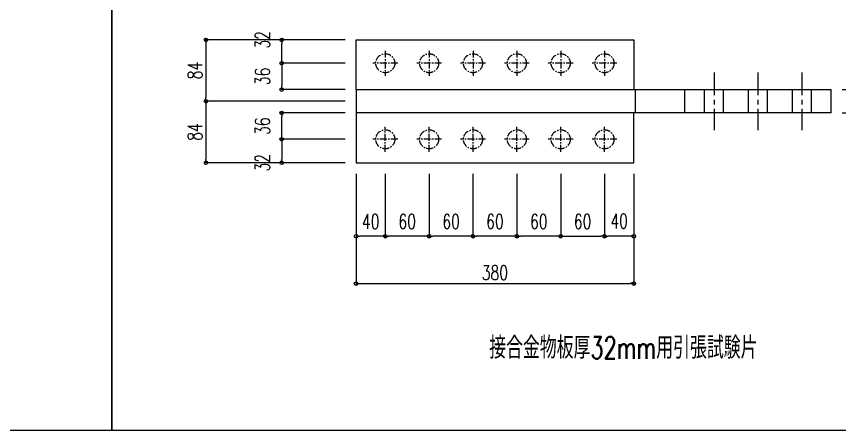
# Model space of a CAD drawing. Header units: millimetres. Extents: x -4568 to 36914, y -114 to 17788.
# Drawn here: x 27921 to 29048, y 7044 to 7610 of the extents above; entities that cross this region are included whole.
import ezdxf

# ---------------------------------------------------------------- set-up
doc = ezdxf.new("R2010")
doc.units = ezdxf.units.MM
doc.header["$LTSCALE"] = 5
for name, pattern in [('ACAD_ISO03W100', [30, 12, -18]), ('CENTER1', [10, 6.25, -1.25, 1.25, -1.25]), ('JIS_08_50', [53, 50, -1.125, 0.75, -1.125])]:
    doc.linetypes.add(name, pattern=pattern)
doc.layers.get('0').update_dxf_attribs({"color": 255})
doc.layers.get('DEFPOINTS').update_dxf_attribs({"color": 255})
for name, color, linetype in [('01', 7, 'Continuous'), ('CENTER', 2, 'JIS_08_50'), ('寸法', 4, 'Continuous'), ('補助線', 7, 'ACAD_ISO03W100'), ('金物', 142, 'Continuous')]:
    doc.layers.add(name, color=color, linetype=linetype)
doc.styles.add('KANJI', font='simplex.shx', dxfattribs={"width": 0.7, "bigfont": 'extfont2.shx'})
doc.styles.add('SUNPOU2', font='simplex.shx', dxfattribs={"width": 0.7, "height": 50, "bigfont": 'extfont2.shx'})
doc.dimstyles.new('一般寸法-小さめ', dxfattribs={"dimscale": 10, "dimtxt": 2, "dimasz": 0.5, "dimexe": 0.125, "dimexo": 1.5, "dimgap": 0.5, "dimtad": 1, "dimtxsty": 'KANJI', "dimblk": 'ORIGIN', "dimcen": 0, "dimclrd": 256, "dimclre": 256, "dimclrt": 256, "dimadec": 0, "dimazin": 0, "dimtfac": 1, "dimtmove": 2, "dimatfit": 2, "dimfxl": 0, "dimtolj": 2, "dimlwd": 5, "dimlwe": 5, "dimarcsym": 0})

# ---------------------------------------------------------------- blocks, each defined once
blk = doc.blocks.new('_Origin')
at = {"color": 0, "linetype": 'ByBlock', "lineweight": -2}
blk.add_line((0, 0), (-1, 0), dxfattribs=at)
blk.add_circle((0, 0), 0.5, dxfattribs=at)
blk = doc.blocks.new('*D485')
at = {"layer": 'DEFPOINTS', "color": 0, "transparency": 16777216}
for p in [(29036.1, 7509.6), (29202.2, 7509.6), (29036.1, 7477.6)]:
    blk.add_point(p, dxfattribs=at)
at = {"layer": '寸法', "lineweight": 5, "transparency": 16777216}
for p, q in [((29051.1, 7509.6), (29203.5, 7509.6)), ((29202.2, 7482.6), (29202.2, 7504.6)), ((29051.1, 7477.6), (29203.5, 7477.6))]:
    blk.add_line(p, q, dxfattribs=at)
at = {"layer": '寸法', "lineweight": 5, "transparency": 16777216, "xscale": 5, "yscale": 5, "zscale": 5}
for p, rotation in [((29202.2, 7509.6), 90), ((29202.2, 7477.6), 270)]:
    blk.add_blockref('_Origin', p, dxfattribs=dict(at, rotation=rotation))
at = {"layer": '寸法', "transparency": 16777216, "insert": (29177.2, 7539.1), "char_height": 20, "attachment_point": 5, "rotation": 90, "style": 'KANJI'}
blk.add_mtext('\\A2;32', dxfattribs=at)
blk = doc.blocks.new('*D211')
at = {"layer": 'DEFPOINTS', "color": 0, "transparency": 16777216}
for p in [(28284.3, 7577.6), (28386.1, 7577.6), (28386.1, 7545.6)]:
    blk.add_point(p, dxfattribs=at)
at = {"layer": '寸法', "lineweight": 5, "transparency": 16777216}
for p, q in [((28371.1, 7577.6), (28283, 7577.6)), ((28284.3, 7550.6), (28284.3, 7572.6)), ((28371.1, 7545.6), (28283, 7545.6))]:
    blk.add_line(p, q, dxfattribs=at)
at = {"layer": '寸法', "lineweight": 5, "transparency": 16777216, "xscale": 5, "yscale": 5, "zscale": 5}
for p, rotation in [((28284.3, 7577.6), 90), ((28284.3, 7545.6), 270)]:
    blk.add_blockref('_Origin', p, dxfattribs=dict(at, rotation=rotation))
at = {"layer": '寸法', "transparency": 16777216, "insert": (28258, 7577.6), "char_height": 20, "attachment_point": 5, "rotation": 90, "style": 'KANJI'}
blk.add_mtext('\\A2;32', dxfattribs=at)
blk = doc.blocks.new('*D216')
at = {"layer": 'DEFPOINTS', "color": 0, "transparency": 16777216}
for p in [(28386.1, 7545.6), (28284.3, 7509.6), (28386.1, 7509.6)]:
    blk.add_point(p, dxfattribs=at)
at = {"layer": '寸法', "lineweight": 5, "transparency": 16777216}
for p, q in [((28371.1, 7545.6), (28283, 7545.6)), ((28284.3, 7540.6), (28284.3, 7514.6)), ((28371.1, 7509.6), (28283, 7509.6))]:
    blk.add_line(p, q, dxfattribs=at)
at = {"layer": '寸法', "lineweight": 5, "transparency": 16777216, "xscale": 5, "yscale": 5, "zscale": 5}
for p, rotation in [((28284.3, 7545.6), 90), ((28284.3, 7509.6), 270)]:
    blk.add_blockref('_Origin', p, dxfattribs=dict(at, rotation=rotation))
at = {"layer": '寸法', "transparency": 16777216, "insert": (28258, 7527.6), "char_height": 20, "attachment_point": 5, "rotation": 90, "style": 'KANJI'}
blk.add_mtext('\\A2;36', dxfattribs=at)
blk = doc.blocks.new('*D226')
at = {"layer": 'DEFPOINTS', "color": 0, "transparency": 16777216}
for p in [(28386.1, 7441.6), (28284.3, 7409.6), (28386.1, 7409.6)]:
    blk.add_point(p, dxfattribs=at)
at = {"layer": '寸法', "lineweight": 5, "transparency": 16777216}
for p, q in [((28371.1, 7441.6), (28283, 7441.6)), ((28284.3, 7436.6), (28284.3, 7414.6)), ((28371.1, 7409.6), (28283, 7409.6))]:
    blk.add_line(p, q, dxfattribs=at)
at = {"layer": '寸法', "lineweight": 5, "transparency": 16777216, "xscale": 5, "yscale": 5, "zscale": 5}
for p, rotation in [((28284.3, 7441.6), 90), ((28284.3, 7409.6), 270)]:
    blk.add_blockref('_Origin', p, dxfattribs=dict(at, rotation=rotation))
at = {"layer": '寸法', "transparency": 16777216, "insert": (28258, 7409.6), "char_height": 20, "attachment_point": 5, "rotation": 90, "style": 'KANJI'}
blk.add_mtext('\\A2;32', dxfattribs=at)
blk = doc.blocks.new('*D227')
at = {"layer": 'DEFPOINTS', "color": 0, "transparency": 16777216}
for p in [(28284.3, 7477.6), (28386.1, 7477.6), (28386.1, 7441.6)]:
    blk.add_point(p, dxfattribs=at)
at = {"layer": '寸法', "lineweight": 5, "transparency": 16777216}
for p, q in [((28371.1, 7477.6), (28283, 7477.6)), ((28284.3, 7446.6), (28284.3, 7472.6)), ((28371.1, 7441.6), (28283, 7441.6))]:
    blk.add_line(p, q, dxfattribs=at)
at = {"layer": '寸法', "lineweight": 5, "transparency": 16777216, "xscale": 5, "yscale": 5, "zscale": 5}
for p, rotation in [((28284.3, 7477.6), 90), ((28284.3, 7441.6), 270)]:
    blk.add_blockref('_Origin', p, dxfattribs=dict(at, rotation=rotation))
at = {"layer": '寸法', "transparency": 16777216, "insert": (28258, 7459.6), "char_height": 20, "attachment_point": 5, "rotation": 90, "style": 'KANJI'}
blk.add_mtext('\\A2;36', dxfattribs=at)
blk = doc.blocks.new('*D228')
at = {"layer": 'DEFPOINTS', "color": 0, "transparency": 16777216}
for p in [(28666.1, 7409.6), (28726.1, 7409.6), (28726.1, 7309.1)]:
    blk.add_point(p, dxfattribs=at)
at = {"layer": '寸法', "lineweight": 5, "transparency": 16777216}
for p, q in [((28666.1, 7394.6), (28666.1, 7307.9)), ((28726.1, 7394.6), (28726.1, 7307.9)), ((28671.1, 7309.1), (28721.1, 7309.1))]:
    blk.add_line(p, q, dxfattribs=at)
at = {"layer": '寸法', "lineweight": 5, "transparency": 16777216, "xscale": 5, "yscale": 5, "zscale": 5, "rotation": 180}
blk.add_blockref('_Origin', (28666.1, 7309.1), dxfattribs=at)
at = {"layer": '寸法', "lineweight": 5, "transparency": 16777216, "xscale": 5, "yscale": 5, "zscale": 5}
blk.add_blockref('_Origin', (28726.1, 7309.1), dxfattribs=at)
at = {"layer": '寸法', "transparency": 16777216, "insert": (28696.1, 7329.1), "char_height": 20, "attachment_point": 5, "style": 'KANJI'}
blk.add_mtext('\\A2;60', dxfattribs=at)
blk = doc.blocks.new('*D229')
at = {"layer": 'DEFPOINTS', "color": 0, "transparency": 16777216}
for p in [(28426.1, 7409.6), (28486.1, 7409.6), (28426.1, 7309.1)]:
    blk.add_point(p, dxfattribs=at)
at = {"layer": '寸法', "lineweight": 5, "transparency": 16777216}
for p, q in [((28426.1, 7394.6), (28426.1, 7307.9)), ((28486.1, 7394.6), (28486.1, 7307.9)), ((28481.1, 7309.1), (28431.1, 7309.1))]:
    blk.add_line(p, q, dxfattribs=at)
at = {"layer": '寸法', "lineweight": 5, "transparency": 16777216, "xscale": 5, "yscale": 5, "zscale": 5, "rotation": 180}
blk.add_blockref('_Origin', (28426.1, 7309.1), dxfattribs=at)
at = {"layer": '寸法', "lineweight": 5, "transparency": 16777216, "xscale": 5, "yscale": 5, "zscale": 5}
blk.add_blockref('_Origin', (28486.1, 7309.1), dxfattribs=at)
at = {"layer": '寸法', "transparency": 16777216, "insert": (28456.1, 7329.1), "char_height": 20, "attachment_point": 5, "style": 'KANJI'}
blk.add_mtext('\\A2;60', dxfattribs=at)
blk = doc.blocks.new('*D230')
at = {"layer": 'DEFPOINTS', "color": 0, "transparency": 16777216}
for p in [(28386.1, 7409.6), (28766.1, 7409.6), (28766.1, 7244.3)]:
    blk.add_point(p, dxfattribs=at)
at = {"layer": '寸法', "lineweight": 5, "transparency": 16777216}
for p, q in [((28386.1, 7394.6), (28386.1, 7243)), ((28766.1, 7394.6), (28766.1, 7243)), ((28391.1, 7244.3), (28761.1, 7244.3))]:
    blk.add_line(p, q, dxfattribs=at)
at = {"layer": '寸法', "lineweight": 5, "transparency": 16777216, "xscale": 5, "yscale": 5, "zscale": 5, "rotation": 180}
blk.add_blockref('_Origin', (28386.1, 7244.3), dxfattribs=at)
at = {"layer": '寸法', "lineweight": 5, "transparency": 16777216, "xscale": 5, "yscale": 5, "zscale": 5}
blk.add_blockref('_Origin', (28766.1, 7244.3), dxfattribs=at)
at = {"layer": '寸法', "transparency": 16777216, "insert": (28576.1, 7259.3), "char_height": 20, "attachment_point": 5, "style": 'KANJI'}
blk.add_mtext('\\A2;380', dxfattribs=at)
blk = doc.blocks.new('*D231')
at = {"layer": 'DEFPOINTS', "color": 0, "transparency": 16777216}
for p in [(28606.1, 7409.6), (28666.1, 7409.6), (28606.1, 7309.1)]:
    blk.add_point(p, dxfattribs=at)
at = {"layer": '寸法', "lineweight": 5, "transparency": 16777216}
for p, q in [((28606.1, 7394.6), (28606.1, 7307.9)), ((28666.1, 7394.6), (28666.1, 7307.9)), ((28661.1, 7309.1), (28611.1, 7309.1))]:
    blk.add_line(p, q, dxfattribs=at)
at = {"layer": '寸法', "lineweight": 5, "transparency": 16777216, "xscale": 5, "yscale": 5, "zscale": 5, "rotation": 180}
blk.add_blockref('_Origin', (28606.1, 7309.1), dxfattribs=at)
at = {"layer": '寸法', "lineweight": 5, "transparency": 16777216, "xscale": 5, "yscale": 5, "zscale": 5}
blk.add_blockref('_Origin', (28666.1, 7309.1), dxfattribs=at)
at = {"layer": '寸法', "transparency": 16777216, "insert": (28636.1, 7329.1), "char_height": 20, "attachment_point": 5, "style": 'KANJI'}
blk.add_mtext('\\A2;60', dxfattribs=at)
blk = doc.blocks.new('*D232')
at = {"layer": 'DEFPOINTS', "color": 0, "transparency": 16777216}
for p in [(28546.1, 7409.6), (28606.1, 7409.6), (28546.1, 7309.1)]:
    blk.add_point(p, dxfattribs=at)
at = {"layer": '寸法', "lineweight": 5, "transparency": 16777216}
for p, q in [((28546.1, 7394.6), (28546.1, 7307.9)), ((28606.1, 7394.6), (28606.1, 7307.9)), ((28601.1, 7309.1), (28551.1, 7309.1))]:
    blk.add_line(p, q, dxfattribs=at)
at = {"layer": '寸法', "lineweight": 5, "transparency": 16777216, "xscale": 5, "yscale": 5, "zscale": 5, "rotation": 180}
blk.add_blockref('_Origin', (28546.1, 7309.1), dxfattribs=at)
at = {"layer": '寸法', "lineweight": 5, "transparency": 16777216, "xscale": 5, "yscale": 5, "zscale": 5}
blk.add_blockref('_Origin', (28606.1, 7309.1), dxfattribs=at)
at = {"layer": '寸法', "transparency": 16777216, "insert": (28576.1, 7329.1), "char_height": 20, "attachment_point": 5, "style": 'KANJI'}
blk.add_mtext('\\A2;60', dxfattribs=at)
blk = doc.blocks.new('*D233')
at = {"layer": 'DEFPOINTS', "color": 0, "transparency": 16777216}
for p in [(28486.1, 7409.6), (28546.1, 7409.6), (28486.1, 7309.1)]:
    blk.add_point(p, dxfattribs=at)
at = {"layer": '寸法', "lineweight": 5, "transparency": 16777216}
for p, q in [((28486.1, 7394.6), (28486.1, 7307.9)), ((28546.1, 7394.6), (28546.1, 7307.9)), ((28541.1, 7309.1), (28491.1, 7309.1))]:
    blk.add_line(p, q, dxfattribs=at)
at = {"layer": '寸法', "lineweight": 5, "transparency": 16777216, "xscale": 5, "yscale": 5, "zscale": 5, "rotation": 180}
blk.add_blockref('_Origin', (28486.1, 7309.1), dxfattribs=at)
at = {"layer": '寸法', "lineweight": 5, "transparency": 16777216, "xscale": 5, "yscale": 5, "zscale": 5}
blk.add_blockref('_Origin', (28546.1, 7309.1), dxfattribs=at)
at = {"layer": '寸法', "transparency": 16777216, "insert": (28516.1, 7329.1), "char_height": 20, "attachment_point": 5, "style": 'KANJI'}
blk.add_mtext('\\A2;60', dxfattribs=at)
blk = doc.blocks.new('*D234')
at = {"layer": 'DEFPOINTS', "color": 0, "transparency": 16777216}
for p in [(28386.1, 7409.6), (28426.1, 7409.6), (28386.1, 7309.1)]:
    blk.add_point(p, dxfattribs=at)
at = {"layer": '寸法', "lineweight": 5, "transparency": 16777216}
for p, q in [((28386.1, 7394.6), (28386.1, 7307.9)), ((28426.1, 7394.6), (28426.1, 7307.9)), ((28421.1, 7309.1), (28391.1, 7309.1))]:
    blk.add_line(p, q, dxfattribs=at)
at = {"layer": '寸法', "lineweight": 5, "transparency": 16777216, "xscale": 5, "yscale": 5, "zscale": 5, "rotation": 180}
blk.add_blockref('_Origin', (28386.1, 7309.1), dxfattribs=at)
at = {"layer": '寸法', "lineweight": 5, "transparency": 16777216, "xscale": 5, "yscale": 5, "zscale": 5}
blk.add_blockref('_Origin', (28426.1, 7309.1), dxfattribs=at)
at = {"layer": '寸法', "transparency": 16777216, "insert": (28406.1, 7329.1), "char_height": 20, "attachment_point": 5, "style": 'KANJI'}
blk.add_mtext('\\A2;40', dxfattribs=at)
blk = doc.blocks.new('*D235')
at = {"layer": 'DEFPOINTS', "color": 0, "transparency": 16777216}
for p in [(28726.1, 7409.6), (28766.1, 7409.6), (28726.1, 7309.1)]:
    blk.add_point(p, dxfattribs=at)
at = {"layer": '寸法', "lineweight": 5, "transparency": 16777216}
for p, q in [((28726.1, 7394.6), (28726.1, 7307.9)), ((28766.1, 7394.6), (28766.1, 7307.9)), ((28761.1, 7309.1), (28731.1, 7309.1))]:
    blk.add_line(p, q, dxfattribs=at)
at = {"layer": '寸法', "lineweight": 5, "transparency": 16777216, "xscale": 5, "yscale": 5, "zscale": 5, "rotation": 180}
blk.add_blockref('_Origin', (28726.1, 7309.1), dxfattribs=at)
at = {"layer": '寸法', "lineweight": 5, "transparency": 16777216, "xscale": 5, "yscale": 5, "zscale": 5}
blk.add_blockref('_Origin', (28766.1, 7309.1), dxfattribs=at)
at = {"layer": '寸法', "transparency": 16777216, "insert": (28746.1, 7329.9), "char_height": 20, "attachment_point": 5, "style": 'KANJI'}
blk.add_mtext('\\A2;40', dxfattribs=at)
blk = doc.blocks.new('*D490')
at = {"layer": 'DEFPOINTS', "color": 0, "ltscale": 2, "transparency": 16777216}
for p in [(28386.1, 7577.6), (28180.7, 7493.6), (28386.1, 7493.6)]:
    blk.add_point(p, dxfattribs=at)
at = {"layer": '寸法', "lineweight": 5, "ltscale": 2, "transparency": 16777216}
for p, q in [((28371.1, 7577.6), (28179.4, 7577.6)), ((28180.7, 7572.6), (28180.7, 7498.6)), ((28371.1, 7493.6), (28179.4, 7493.6))]:
    blk.add_line(p, q, dxfattribs=at)
at = {"layer": '寸法', "lineweight": 5, "ltscale": 2, "transparency": 16777216, "xscale": 5, "yscale": 5, "zscale": 5}
for p, rotation in [((28180.7, 7577.6), 90), ((28180.7, 7493.6), 270)]:
    blk.add_blockref('_Origin', p, dxfattribs=dict(at, rotation=rotation))
at = {"layer": '寸法', "ltscale": 2, "transparency": 16777216, "insert": (28165.7, 7535.6), "char_height": 20, "attachment_point": 5, "rotation": 90, "style": 'KANJI'}
blk.add_mtext('\\A2;84', dxfattribs=at)
blk = doc.blocks.new('*D236')
at = {"layer": 'DEFPOINTS', "color": 0, "ltscale": 2, "transparency": 16777216}
for p in [(28386.1, 7493.6), (28180.7, 7409.6), (28386.1, 7409.6)]:
    blk.add_point(p, dxfattribs=at)
at = {"layer": '寸法', "lineweight": 5, "ltscale": 2, "transparency": 16777216}
for p, q in [((28371.1, 7493.6), (28179.4, 7493.6)), ((28180.7, 7488.6), (28180.7, 7414.6)), ((28371.1, 7409.6), (28179.4, 7409.6))]:
    blk.add_line(p, q, dxfattribs=at)
at = {"layer": '寸法', "lineweight": 5, "ltscale": 2, "transparency": 16777216, "xscale": 5, "yscale": 5, "zscale": 5}
for p, rotation in [((28180.7, 7493.6), 90), ((28180.7, 7409.6), 270)]:
    blk.add_blockref('_Origin', p, dxfattribs=dict(at, rotation=rotation))
at = {"layer": '寸法', "ltscale": 2, "transparency": 16777216, "insert": (28165.7, 7451.6), "char_height": 20, "attachment_point": 5, "rotation": 90, "style": 'KANJI'}
blk.add_mtext('\\A2;84', dxfattribs=at)

msp = doc.modelspace()

# ---------------------------------------------------------------- linework, layer by layer
at = {"layer": '01', "ltscale": 2}
for points in [[(26651.831, 8144.619), (28051.831, 8144.619), (28051.831, 7043.501), (26651.831, 7043.501)], [(28051.831, 8144.619), (29451.831, 8144.619), (29451.831, 7043.501), (28051.831, 7043.501)]]:
    msp.add_lwpolyline(points, close=True, dxfattribs=at)
at = {"layer": 'CENTER', "color": 7, "linetype": 'CENTER1'}
for p, q in [((28876.106, 7533.169), (28876.106, 7454.07)), ((28936.106, 7533.169), (28936.106, 7454.07)), ((28996.106, 7533.169), (28996.106, 7454.07))]:
    msp.add_line(p, q, dxfattribs=at)
at = {"layer": '寸法', "linetype": 'CENTER1', "ltscale": 0.3}
for p, q in [((28426.106, 7562.619), (28426.106, 7528.619)), ((28486.106, 7562.619), (28486.106, 7528.619)), ((28546.106, 7562.619), (28546.106, 7528.619)), ((28606.106, 7562.619), (28606.106, 7528.619)), ((28666.106, 7562.619), (28666.106, 7528.619)), ((28726.106, 7562.619), (28726.106, 7528.619)), ((28443.106, 7545.619), (28409.106, 7545.619)), ((28503.106, 7545.619), (28469.106, 7545.619)), ((28563.106, 7545.619), (28529.106, 7545.619)), ((28623.106, 7545.619), (28589.106, 7545.619)), ((28683.106, 7545.619), (28649.106, 7545.619)), ((28743.106, 7545.619), (28709.106, 7545.619)), ((28426.106, 7424.619), (28426.106, 7458.619)), ((28486.106, 7424.619), (28486.106, 7458.619)), ((28546.106, 7424.619), (28546.106, 7458.619)), ((28606.106, 7424.619), (28606.106, 7458.619)), ((28666.106, 7424.619), (28666.106, 7458.619)), ((28726.106, 7424.619), (28726.106, 7458.619)), ((28443.106, 7441.619), (28409.106, 7441.619)), ((28503.106, 7441.619), (28469.106, 7441.619)), ((28563.106, 7441.619), (28529.106, 7441.619)), ((28623.106, 7441.619), (28589.106, 7441.619)), ((28683.106, 7441.619), (28649.106, 7441.619)), ((28743.106, 7441.619), (28709.106, 7441.619))]:
    msp.add_line(p, q, dxfattribs=at)
for centre in [(28426.106, 7545.619), (28486.106, 7545.619), (28546.106, 7545.619), (28606.106, 7545.619), (28666.106, 7545.619), (28726.106, 7545.619), (28426.106, 7441.619), (28486.106, 7441.619), (28546.106, 7441.619), (28606.106, 7441.619), (28666.106, 7441.619), (28726.106, 7441.619)]:
    msp.add_circle(centre, 13, dxfattribs=at)
at = {"layer": '補助線', "lineweight": 18}
for p, q in [((28863.106, 7477.619), (28863.106, 7509.619)), ((28889.106, 7477.619), (28889.106, 7509.619)), ((28923.106, 7477.619), (28923.106, 7509.619)), ((28949.106, 7477.619), (28949.106, 7509.619)), ((28983.106, 7477.619), (28983.106, 7509.619)), ((29009.106, 7477.619), (29009.106, 7509.619))]:
    msp.add_line(p, q, dxfattribs=at)
at = {"layer": '金物', "lineweight": 18}
for p, q in [((28386.106, 7509.619), (28386.106, 7577.619)), ((28386.106, 7577.619), (28766.106, 7577.619)), ((28766.106, 7577.619), (28766.106, 7509.619)), ((28386.106, 7509.619), (29036.106, 7509.619)), ((28836.106, 7477.619), (28836.106, 7509.619)), ((29036.106, 7477.619), (29036.106, 7509.619)), ((29036.106, 7477.619), (28386.106, 7477.619)), ((28386.106, 7477.619), (28386.106, 7409.619)), ((28766.106, 7409.619), (28766.106, 7477.619)), ((28386.106, 7409.619), (28766.106, 7409.619))]:
    msp.add_line(p, q, dxfattribs=at)
at = {"layer": '金物', "ltscale": 2}
for p, q in [((28386.106, 7509.619), (28386.106, 7477.619)), ((28768.106, 7509.619), (28768.106, 7477.619))]:
    msp.add_line(p, q, dxfattribs=at)

# ---------------------------------------------------------------- texts
at = {"layer": '寸法', "ltscale": 2, "insert": (28751.831, 7156.602), "char_height": 30, "width": 1400, "attachment_point": 5, "style": 'SUNPOU2'}
msp.add_mtext('接合金物板厚32mm用引張試験片', dxfattribs=at)

# ---------------------------------------------------------------- dimensions: what is measured, and where the dimension line sits
at = {"layer": '寸法'}
for base, p1, p2, angle, picture, middle in [((28284.298, 7577.619), (28386.106, 7545.619), (28386.106, 7577.619), 90, '*D211', (28258.048, 7577.619)), ((28284.298, 7509.619), (28386.106, 7545.619), (28386.106, 7509.619), 90, '*D216', (28258.048, 7527.619)), ((29202.226, 7509.619), (29036.106, 7477.619), (29036.106, 7509.619), 270, '*D485', (29177.226, 7539.075)), ((28284.298, 7477.619), (28386.106, 7441.619), (28386.106, 7477.619), 270, '*D227', (28258.048, 7459.619)), ((28284.298, 7409.619), (28386.106, 7441.619), (28386.106, 7409.619), 270, '*D226', (28258.048, 7409.619))]:
    dim = msp.add_linear_dim(base=base, p1=p1, p2=p2, angle=angle, dimstyle='一般寸法-小さめ', dxfattribs=at)
    dim.commit()
    dim.dimension.update_dxf_attribs({"geometry": picture, "text_midpoint": middle, "dimtype": 160})
at = {"layer": '寸法', "ltscale": 2}
for base, p1, p2, picture, middle in [((28180.679, 7493.619), (28386.106, 7577.619), (28386.106, 7493.619), '*D490', (28165.679, 7535.619)), ((28180.679, 7409.619), (28386.106, 7493.619), (28386.106, 7409.619), '*D236', (28165.679, 7451.619))]:
    dim = msp.add_linear_dim(base=base, p1=p1, p2=p2, angle=90, dimstyle='一般寸法-小さめ', dxfattribs=at)
    dim.commit()
    dim.dimension.update_dxf_attribs({"geometry": picture, "text_midpoint": middle})
at = {"layer": '寸法'}
dim = msp.add_linear_dim(base=(28766.106, 7244.263), p1=(28386.106, 7409.619), p2=(28766.106, 7409.619), dimstyle='一般寸法-小さめ', dxfattribs=at)
dim.commit()
dim.dimension.update_dxf_attribs({"geometry": '*D230', "text_midpoint": (28576.106, 7259.263)})
for base, p1, p2, picture, middle in [((28386.106, 7309.14), (28426.106, 7409.619), (28386.106, 7409.619), '*D234', (28406.106, 7329.14)), ((28426.106, 7309.14), (28486.106, 7409.619), (28426.106, 7409.619), '*D229', (28456.106, 7329.14)), ((28486.106, 7309.14), (28546.106, 7409.619), (28486.106, 7409.619), '*D233', (28516.106, 7329.14)), ((28546.106, 7309.14), (28606.106, 7409.619), (28546.106, 7409.619), '*D232', (28576.106, 7329.14)), ((28606.106, 7309.14), (28666.106, 7409.619), (28606.106, 7409.619), '*D231', (28636.106, 7329.14)), ((28726.106, 7309.14), (28666.106, 7409.619), (28726.106, 7409.619), '*D228', (28696.106, 7329.14)), ((28726.106, 7309.14), (28766.106, 7409.619), (28726.106, 7409.619), '*D235', (28746.106, 7329.902))]:
    dim = msp.add_linear_dim(base=base, p1=p1, p2=p2, dimstyle='一般寸法-小さめ', dxfattribs=at)
    dim.commit()
    dim.dimension.update_dxf_attribs({"geometry": picture, "text_midpoint": middle, "dimtype": 160})

doc.saveas('drawing.dxf')
